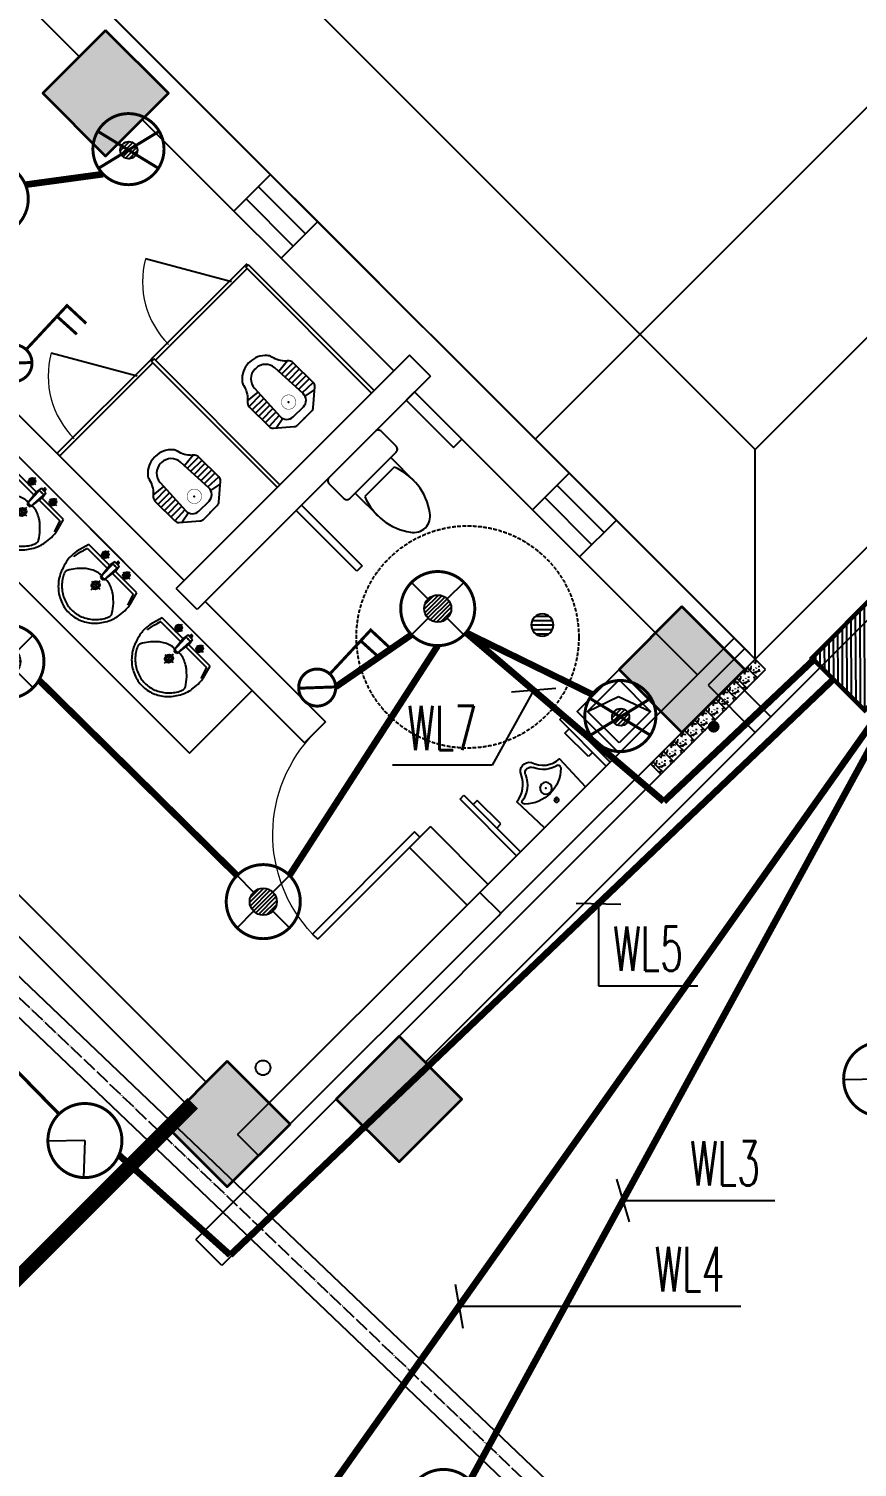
# Model space of a CAD drawing. Extents: x 815029915 to 815825525, y 579155098 to 579748855.
# Drawn here: x 815359026 to 815364617, y 579578027 to 579587735 of the extents above; entities that cross this region are included whole.
import ezdxf

# ---------------------------------------------------------------- set-up
doc = ezdxf.new("R2010")
doc.units = 0
doc.header["$LTSCALE"] = 100
doc.header["$MEASUREMENT"] = 0
doc.linetypes.add('DASH', pattern=[0.35, 0.25, -0.1])
doc.linetypes.add('DOTE', pattern=[2.42, 2, -0.2, 0.02, -0.2])
for name, color, linetype in [('AXIS', 3, 'Continuous'), ('COLUMN', 9, 'Continuous'), ('DIM_LEAD', 3, 'Continuous'), ('E-CAPL-1', 7, 'Continuous'), ('E-TEXT-PLAN', 7, 'Continuous'), ('E-TEXT-PLAN-DER', 7, 'Continuous'), ('GROUND', 2, 'Continuous'), ('LATRINE', 6, 'Continuous'), ('LVTRY', 6, 'Continuous'), ('STAIR', 2, 'Continuous'), ('WALL', 9, 'Continuous'), ('WINDOW', 4, 'Continuous'), ('电-强电平面-标注', 3, 'Continuous'), ('电-强电平面-线缆', 3, 'Continuous'), ('电-桥架', 4, 'Continuous'), ('电动挡烟垂壁', 4, 'Continuous'), ('看线', 151, 'Continuous'), ('设备-动力', 3, 'Continuous'), ('设备-照明', 3, 'Continuous')]:
    doc.layers.add(name, color=color, linetype=linetype)
doc.layers.add('柱填充', color=9, linetype='Continuous', lineweight=18)
doc.layers.add('砼柱', color=2, linetype='Continuous', lineweight=35)
doc.styles.add('_TCH_DIM_T3', font='SIMPLEX', dxfattribs={"width": 0.705882, "bigfont": 'GBCBIG'})
doc.styles.add('ELEC-DIM', font='simplex.shx', dxfattribs={"width": 0.6, "bigfont": 'HZTXT.shx'})
doc.styles.add('IDQSTYLE', font='txt.shx', dxfattribs={"width": 0.7, "bigfont": 'hztxt.shx'})
doc.dimstyles.new('_TCH_ARCH-100', dxfattribs={"dimscale": 100, "dimtxt": 2.975, "dimasz": 1, "dimexe": 2.5, "dimexo": 3, "dimgap": 1, "dimtad": 1, "dimdec": 0, "dimzin": 0, "dimdsep": 46, "dimtxsty": '_TCH_DIM_T3', "dimblk": 'ARCHTICK', "dimcen": 0.09, "dimclrt": 7, "dimazin": 2, "dimtfac": 1, "dimtdec": 0, "dimtix": 1, "dimtmove": 2, "dimatfit": 3, "dimfxl": 0, "dimtolj": 1, "dimtzin": 0, "dimarcsym": 0})

# ---------------------------------------------------------------- blocks, each defined once
blk = doc.blocks.new('HC000088')
at = {"color": 0}
for q in [(-1.718, -1.817), (1.718, -1.817)]:
    blk.add_line((0, 0), q, dxfattribs=at)
at = {"color": 0, "linetype": 'Continuous', "const_width": 0.2}
blk.add_lwpolyline([(2.5, 0, 0.198912), (1.768, 1.768, 0.198912), (0, 2.5, 0.198912), (-1.768, 1.768, 0.198912), (-2.5, 0, 0.198912), (-1.768, -1.768, 0.198912), (0, -2.5, 0.198912), (1.768, -1.768, 0.198912)], format="xyb", close=True, dxfattribs=at)
at = {"layer": 'E-TEXT-PLAN-DER', "color": 0, "style": 'IDQSTYLE', "width": 0.7}
blk.add_attdef('PSFHATT', (4.5, -2.5), '', height=2.5, dxfattribs=at)
blk = doc.blocks.new('*X25')
at = {"color": 0, "linetype": 'Continuous'}
for p, q in [((232.266, 320.088), (237.176, 324.999)), ((232.266, 320.512), (236.752, 324.999)), ((232.266, 320.937), (236.328, 324.999)), ((232.266, 321.361), (235.904, 324.999)), ((232.266, 321.785), (235.479, 324.999)), ((232.266, 322.21), (235.055, 324.999)), ((232.266, 322.634), (234.631, 324.999)), ((232.266, 323.058), (234.207, 324.999)), ((232.266, 323.482), (233.782, 324.999)), ((232.266, 323.907), (233.358, 324.999)), ((232.266, 324.331), (232.934, 324.999)), ((232.266, 324.755), (232.51, 324.999)), ((232.601, 319.999), (237.601, 324.999)), ((233.025, 319.999), (238.025, 324.999)), ((233.449, 319.999), (238.449, 324.999)), ((233.873, 319.999), (238.873, 324.999)), ((234.298, 319.999), (239.298, 324.999)), ((234.722, 319.999), (239.722, 324.999)), ((235.146, 319.999), (240.146, 324.999)), ((235.571, 319.999), (240.571, 324.999)), ((235.995, 319.999), (240.995, 324.999)), ((236.419, 319.999), (241.419, 324.999)), ((236.843, 319.999), (241.843, 324.999)), ((237.268, 319.999), (242.266, 324.997)), ((237.692, 319.999), (242.266, 324.573)), ((238.116, 319.999), (242.266, 324.149)), ((238.54, 319.999), (242.266, 323.724)), ((238.965, 319.999), (242.266, 323.3)), ((239.389, 319.999), (242.266, 322.876)), ((239.813, 319.999), (242.266, 322.451)), ((240.237, 319.999), (242.266, 322.027)), ((240.662, 319.999), (242.266, 321.603)), ((241.086, 319.999), (242.266, 321.179)), ((241.51, 319.999), (242.266, 320.754)), ((241.934, 319.999), (242.266, 320.33))]:
    blk.add_line(p, q, dxfattribs=at)
blk = doc.blocks.new('HC000429')
at = {"color": 0, "linetype": 'Continuous', "const_width": 0.3}
blk.add_lwpolyline([(5, 2.5), (-5, 2.5), (-5, -2.5), (5, -2.5)], close=True, dxfattribs=at)
at = {"color": 0, "linetype": 'Continuous'}
blk.add_blockref('*X25', (-237.266, -322.499), dxfattribs=at)
at = {"color": 0, "style": 'IDQSTYLE', "width": 0.7}
blk.add_attdef('PSFHATT', (7, -2.5), '', height=2.5, dxfattribs=at)
blk = doc.blocks.new('*X32')
at = {"color": 0, "linetype": 'Continuous'}
for p, q in [((279.942, 223.091), (280.898, 224.047)), ((279.985, 222.851), (281.137, 224.003)), ((279.987, 223.418), (280.57, 224.002)), ((280.074, 222.657), (281.331, 223.914)), ((280.197, 222.498), (281.491, 223.791)), ((280.352, 222.369), (281.619, 223.637)), ((280.54, 222.274), (281.714, 223.449)), ((280.77, 222.222), (281.767, 223.218)), ((281.076, 222.245), (281.744, 222.913))]:
    blk.add_line(p, q, dxfattribs=at)
blk = doc.blocks.new('HC000061')
at = {"color": 0, "linetype": 'Continuous'}
for p, q in [((-0.656, 0.638), (-1.771, 1.764)), ((1.768, 1.768), (0.647, 0.647)), ((-0.655, -0.638), (-1.771, -1.764)), ((0.647, -0.647), (1.768, -1.768))]:
    blk.add_line(p, q, dxfattribs=at)
at = {"color": 0, "linetype": 'Continuous', "const_width": 0.2}
blk.add_lwpolyline([(1.768, -1.768, 0.198912), (2.5, 0, 0.198912), (1.768, 1.768, 0.198912), (0, 2.5, 0.198912), (-1.768, 1.768, 0.198912), (-2.5, 0, 0.198912), (-1.768, -1.768, 0.198912), (0, -2.5, 0.198912)], format="xyb", close=True, dxfattribs=at)
at = {"color": 0, "linetype": 'Continuous'}
blk.add_circle((0, 0), 0.915, dxfattribs=at)
blk.add_blockref('*X32', (-280.856, -223.133), dxfattribs=at)
at = {"layer": 'E-TEXT-PLAN-DER', "color": 0, "style": 'IDQSTYLE', "width": 0.7}
blk.add_attdef('PSFHATT', (4.5, -2.5), '', height=2.5, dxfattribs=at)
blk = doc.blocks.new('*X34')
at = {"color": 0, "linetype": 'Continuous'}
for p, q in [((292.888, 135.627), (293.516, 136.256)), ((292.952, 135.409), (293.735, 136.192)), ((292.996, 136.018), (293.126, 136.148)), ((293.076, 135.249), (293.894, 136.068)), ((293.249, 135.14), (294.003, 135.894)), ((293.491, 135.099), (294.044, 135.653))]:
    blk.add_line(p, q, dxfattribs=at)
blk = doc.blocks.new('HC000703')
at = {"color": 0, "linetype": 'Continuous', "const_width": 0.2}
blk.add_lwpolyline([(-2.4, 0.059, 1), (2.4, 0.059, 1)], format="xyb", close=True, dxfattribs=at)
for points in [[(-2.074, 1.266), (2.022, -1.234)], [(2.074, 1.266), (-2.022, -1.234)]]:
    blk.add_lwpolyline(points, dxfattribs=at)
at = {"color": 0, "linetype": 'Continuous'}
blk.add_circle((0.021, -0.013), 0.58, dxfattribs=at)
blk.add_arc((0, 0.059), 2.4, 224.61863, 315.13517, dxfattribs=at)
blk.add_blockref('*X34', (-293.444, -135.691), dxfattribs=at)
at = {"layer": 'E-TEXT-PLAN-DER', "color": 0, "style": 'IDQSTYLE', "width": 0.7}
blk.add_attdef('PSFHATT', (4.4, -2.341), '', height=2.5, dxfattribs=at)
blk = doc.blocks.new('HC000108')
at = {"color": 0, "linetype": 'Continuous', "const_width": 0.2}
for points in [[(0.884, 2.134), (3.75, 5), (5, 3.75)], [(3.053, 4.294), (4.345, 3.038)], [(-1.25, 1.25), (1.151, 1.25)]]:
    blk.add_lwpolyline(points, dxfattribs=at)
blk.add_lwpolyline([(0.884, 0.366, 0.198912), (1.25, 1.25, 0.198912), (0.884, 2.134, 0.198912), (0, 2.5, 0.198912), (-0.884, 2.134, 0.198912), (-1.25, 1.25, 0.198912), (-0.884, 0.366, 0.198912), (0, 0, 0.198912)], format="xyb", close=True, dxfattribs=at)
at = {"layer": 'E-TEXT-PLAN-DER', "color": 0, "style": 'IDQSTYLE', "width": 0.7}
blk.add_attdef('PSFHATT', (7, 0), '', height=2.5, dxfattribs=at)
blk = doc.blocks.new('$DorLib2D$00000001')
for p, q in [((0.45, 0.975), (0.5, 0.975)), ((0.45, 0), (0.45, 0.975)), ((0.5, 0), (0.5, 0.975)), ((0.5, 0), (0.45, 0))]:
    blk.add_line(p, q)
at = {"lineweight": 13}
blk.add_arc((0.475, 0), 0.975, 91.46928, 180, dxfattribs=at)
blk = doc.blocks.new('$TCHSYS$WIN2D')
for p, q in [((-0.5, 0.5), (0.5, 0.5)), ((-0.5, 0.5), (-0.5, -0.5)), ((0.5, 0.5), (0.5, -0.5)), ((0.5, 0.167), (-0.5, 0.167)), ((0.5, -0.167), (-0.5, -0.167)), ((-0.5, -0.5), (0.5, -0.5))]:
    blk.add_line(p, q)
blk = doc.blocks.new('$lvtry$00000227')
at = {"color": 0}
blk.add_line((-180.9, -233.6), (-180.9, -233.6), dxfattribs=at)
blk.add_lwpolyline([(52.9, -374.4, -0.307493), (204.8, -256.5), (195.1, 0), (-195.1, 0), (-205.1, -255.8, -0.265776), (-54.3, -365.7, 0.591279)], format="xyb", close=True, dxfattribs=at)
for centre, radius in [((-5.6, -75), 15.8), ((-0.7, -182), 40.3)]:
    blk.add_circle(centre, radius, dxfattribs=at)
for centre, radius, start, end in [((-4.8, -381.5), 244.6, 45.41426, 134.58574), ((-160.6, -223.5), 22.7, 134.58574, 206.45735), ((-200.2, -411.9), 179.3, 22.29844, 83.80425), ((198.8, -407.2), 174, 100.56764, 157.70342), ((152.7, -221.8), 20.3, 314.58574, 45.41426), ((1.2, -326.2), 39.6, 206.43535, 337.70342)]:
    blk.add_arc(centre, radius, start, end, dxfattribs=at)
for p in [(-5.6, -75), (-0.7, -182)]:
    blk.add_point(p, dxfattribs=at)
blk = doc.blocks.new('$plan$00001613')
at = {"color": 7}
blk.add_line((-260.4, -139.7), (-260.4, 139.7), dxfattribs=at)
blk.add_line((-200, 169.7), (-200, -169.7))
blk.add_lwpolyline([(-430.4, -169.7), (-200, -169.7), (-200, -220, 0.414214), (-170, -250), (-30, -250, 0.414214), (0, -220), (0, 220, 0.414214), (-30, 250), (-170, 250, 0.414214), (-200, 220), (-200, 169.7), (-430.4, 169.7)], format="xyb")
for centre, radius, start, end in [((-412.8, -227.4), 397.5, 67.45048, 126.63814), ((-589.6, 0), 109.8, 123.45086, 236.54914), ((-412.8, 227.4), 397.5, 233.36186, 292.54952)]:
    blk.add_arc(centre, radius, start, end, dxfattribs=at)
blk = doc.blocks.new('$lvtry$00000171')
for p, q in [((-74.2, 10.6), (-10.6, 74.2)), ((-69.8, -27.4), (27.4, 69.8)), ((-53, -53), (53, 53)), ((-27.4, -69.8), (69.8, 27.4)), ((10.6, -74.2), (74.2, -10.6))]:
    blk.add_line(p, q)
blk.add_circle((0, 0), 75)
blk.add_point((0, 0))
blk = doc.blocks.new('$lvtry$00000192')
for p, q in [((-108.1, -66.5, 0), (-108.9, 2.9, 0)), ((110.7, -65.7, 0), (109.9, 3.7, 0)), ((-236, -86.3, 0), (-246.3, -114.4, 0)), ((-233.9, -86.3, 0), (-25.8, -86.3, 0)), ((-143.2, -32.2, 0), (-73.8, -31.4, 0)), ((-28.8, -62.5, 0), (-28.1, -68.3, 0)), ((-28.1, -68.3, 0), (-16.6, -160.3, 0)), ((-22.8, -20.9, 0), (-16.6, -160.3, 0)), ((-22, -39.7, 0), (0.7, -39.9, 0)), ((23.4, -40.2, 0), (0.7, -39.9, 0)), ((24.7, -21.5, 0), (15.1, -160.6, 0)), ((29.8, -62.5, 0), (15.1, -160.6, 0)), ((26.2, -86.3, 0), (243.8, -86.3, 0)), ((75.6, -31.5, 0), (145, -30.6, 0)), ((243.8, -86.3, 0), (272.5, -164.2, 0)), ((243.8, -86.3, 0), (263.6, -140.1, 0)), ((-255.8, -140.1, 0), (-263.7, -185.4, 0)), ((-263.7, -185.4, 0), (-263.6, -189.8, 0)), ((-255.8, -140.1, 0), (-246.3, -114.4, 0)), ((-16.9, -150.7, 0), (-0.6, -150.9, 0)), ((-16.6, -160.3, 0), (-0.7, -160.4, 0)), ((15.1, -160.6, 0), (-0.7, -160.4, 0)), ((15.7, -151.1, 0), (-0.6, -150.9, 0)), ((1.4, -262.7, 0), (0.4, -177.1, 0)), ((-41.9, -220.4, 0), (43.7, -219.4, 0))]:
    blk.add_line(p, q)
at = {"elevation": 0}
blk.add_lwpolyline([(-28.8, -62.5), (-248.5, -62.5), (-275.8, -148.5, 0.044851), (-281.1, -205.8, 0.06689), (-276.1, -244.1, 0.023023), (-256.7, -304.6, 0.044853), (-242.6, -334.1, 0.043799), (-214.1, -373.7, 0.044001), (-179.4, -407.6, 0.042834), (-138.7, -435.3, 0.043018), (-94, -455.6, 0.042273), (-46.1, -468.2, 0.042347), (3.1, -472.5, 0.04234), (52.4, -468.4, 0.042268), (100.4, -456.1, 0.043003), (145.1, -436.1, 0.042821), (186, -408.5, 0.043985), (220.9, -374.9, 0.043782), (249.6, -335.4, 0.044843), (273.6, -286, 0.059205), (283.6, -245.6, 0.030672), (287.2, -189.4, 0.04375), (283.9, -150), (283.8, -149.6), (283.6, -148.5), (256.3, -62.5), (29.8, -62.5), (30.4, -58.5), (24.7, -21.5), (0.9, -21.2), (-22.8, -20.9), (-29.4, -57.8)], format="xyb", close=True, dxfattribs=at)
for centre, radius in [((-108.5, -31.8, 0), 23.8), ((-108.5, -31.8, 0), 14.2), ((110.3, -31, 0), 23.8), ((110.3, -31, 0), 14.2), ((0.9, -219.9, 0), 28.5), ((0.9, -219.9, 0), 19)]:
    blk.add_circle(centre, radius)
for centre, radius, start, end in [((-0.5, -9.7, 0), 6.83, 79.83281, 278.78235), ((1.8, -9.8, 0), 6.83, 259.83281, 98.78235), ((-23.1, -349.9, 0), 198.8, 122.02849, 131.49065), ((-5.2, -378.4, 0), 232.4, 111.75704, 122.02849), ((8.4, -412.5, 0), 269.2, 102.18672, 111.75704), ((-37.7, -199.3, 0), 51, 92.30662, 102.18672), ((-30.5, -376.8, 0), 228.7, 87.31512, 92.30662), ((42, -361.9, 0), 216.3, 92.30662, 95.91766), ((34.8, -183.2, 0), 37.4, 84.41147, 92.30662), ((19.4, -340.6, 0), 195.5, 72.88907, 84.41147), ((-5.1, -420.2, 0), 278.8, 63.17409, 72.88907), ((41.6, -327.8, 0), 175.3, 53.24077, 63.17409), ((-199.1, -650, 0), 577.4, 47.66699, 53.24077), ((-207.9, -295.5, 0), 22, 149.54655, 185.88834), ((6.7, -421.7, 0), 271, 137.46076, 149.54655), ((185.6, -585.8, 0), 513.7, 131.49065, 137.46076), ((5.8, -425.1, 0), 273.2, 33.19376, 47.66699), ((211.1, -290.8, 0), 27.9, 352.91027, 33.19376), ((-196.6, -294.3, 0), 33.4, 185.88834, 200.4186), ((-120.7, -266.1, 0), 114.4, 200.4186, 208.98613), ((-47.7, -225.6, 0), 197.8, 208.98613, 220.72281), ((8.6, -177.2, 0), 272.1, 220.72281, 230.79199), ((6.5, -186.1, 0), 260.6, 308.89161, 318.95718), ((31.1, -207.5, 0), 228, 318.95718, 329.69276), ((131.4, -266.1, 0), 111.8, 329.69276, 339.25533), ((189.3, -288.1, 0), 49.9, 339.25533, 352.91027), ((2.4, -184.8, 0), 262.2, 230.79199, 240.61156), ((1.6, -186.2, 0), 260.7, 240.61156, 250.45902), ((4, -179.4, 0), 267.8, 250.45902, 260.14676), ((3.9, -180.1, 0), 267.2, 260.14676, 269.84607), ((3.9, -180, 0), 267.3, 269.84607, 279.54402), ((3.8, -179.4, 0), 267.9, 279.54402, 289.23076), ((6.1, -186.1, 0), 260.8, 289.23076, 299.07505), ((5.4, -184.7, 0), 262.4, 299.07505, 308.89161)]:
    blk.add_arc(centre, radius, start, end)
for p in [(0.7, -39.9, 0), (0.9, -219.9, 0)]:
    blk.add_point(p)
blk = doc.blocks.new('$TCHSYS$APDOOR2D')
blk.add_line((0.5, 0), (0, 0.866))
at = {"lineweight": 13}
blk.add_arc((0.5, 0), 1, 120, 180, dxfattribs=at)
blk = doc.blocks.new('$lvtry$00000205')
at = {"color": 0}
for p, q in [((-106.4, -102.8, 0), (-181.9, -87.7, 0)), ((48.2, -60, 0), (-48.2, -60, 0)), ((106.4, -102.8, 0), (181.9, -87.7, 0)), ((-108.6, -133.5, 0), (-210, -128, 0)), ((-107.1, -165.6, 0), (-210, -165.6, 0)), ((-109.1, -123.9, 0), (-97, -381.5, 0)), ((97, -381.5, 0), (109.1, -123.9, 0)), ((107.1, -165.6, 0), (210, -165.6, 0)), ((108.6, -133.5, 0), (210, -128, 0)), ((-105.7, -196.5, 0), (-210, -196.5, 0)), ((-104.2, -227.4, 0), (-210, -227.4, 0)), ((-102.8, -258.3, 0), (-210, -258.3, 0)), ((-101.3, -289.2, 0), (-210, -289.2, 0)), ((101.3, -289.2, 0), (210, -289.2, 0)), ((102.8, -258.3, 0), (210, -258.3, 0)), ((104.2, -227.4, 0), (210, -227.4, 0)), ((105.7, -196.5, 0), (210, -196.5, 0)), ((-99.9, -320.1, 0), (-210, -320.1, 0)), ((-190.7, -354.4, 0), (-98.7, -345.4, 0)), ((190.7, -354.4, 0), (98.7, -345.4, 0)), ((99.9, -320.1, 0), (210, -320.1, 0)), ((-4.3, -470, 0), (4.3, -470, 0))]:
    blk.add_line(p, q, dxfattribs=at)
at = {"color": 0, "elevation": 0}
blk.add_lwpolyline([(184.4, -359.6, -0.046574), (190.7, -354.4, 0.248797), (210, -318.1), (210, -128.3, 0.218491), (197.5, -101.1), (90.1, -8.7, 0.179479), (66.7, 0), (-66.7, 0, 0.179479), (-90.1, -8.7), (-197.5, -101.1, 0.218491), (-210, -128.3), (-210, -318.1, 0.248797), (-190.7, -354.4, -0.046574), (-184.4, -359.6, -0.139709), (-134.8, -448, 0.12003), (-120, -477, 0.218108), (-4.3, -530), (4.3, -530, 0.218108), (120, -477, 0.12003), (134.8, -448, -0.139709)], format="xyb", close=True, dxfattribs=at)
at = {"color": 0, "const_width": 3, "elevation": 0}
blk.add_lwpolyline([(48.6, -152.7, 1), (-48.6, -152.7, 1)], format="xyb", close=True, dxfattribs=at)
at = {"color": 0}
for centre, radius, start, end in [((-48.2, -121, 0), 61, 90, 182.693), ((48.2, -121, 0), 61, 357.307, 90), ((-4.3, -377.2, 0), 92.8, 182.693, 270), ((4.3, -377.2, 0), 92.8, 270, 357.307)]:
    blk.add_arc(centre, radius, start, end, dxfattribs=at)
for p in [(0, 0), (0, -152.7, 0)]:
    blk.add_point(p, dxfattribs=at)
blk = doc.blocks.new('_ArchTick')
at = {"color": 0, "linetype": 'ByBlock', "const_width": 0.4}
blk.add_lwpolyline([(-0.5, -0.5), (0.5, 0.5)], dxfattribs=at)
blk = doc.blocks.new('*D291')
at = {"layer": 'AXIS', "color": 0, "lineweight": -2, "transparency": 16777216}
for p, q in [((815361240.8, 579597481.9), (815363538.9, 579599780)), ((815363362.2, 579599603.3), (815400838.8, 579562126.6)), ((815398717.5, 579560005.3), (815401015.6, 579562303.4))]:
    blk.add_line(p, q, dxfattribs=at)
at = {"layer": 'Defpoints', "color": 0, "transparency": 16777216}
for p in [(815361028.7, 579597269.8), (815400838.8, 579562126.6), (815398505.4, 579559793.2)]:
    blk.add_point(p, dxfattribs=at)
at = {"layer": 'AXIS', "color": 0, "lineweight": -2, "transparency": 16777216, "xscale": 100, "yscale": 100, "zscale": 100}
for p, rotation in [((815363362.2, 579599603.3), 135.0000000001822), ((815400838.8, 579562126.6), 315.0000000001822)]:
    blk.add_blockref('_ArchTick', p, dxfattribs=dict(at, rotation=rotation))
at = {"layer": 'AXIS', "color": 7, "transparency": 16777216, "insert": (815382276.4, 579581040.8), "char_height": 297.5, "attachment_point": 5, "rotation": 315, "style": '_TCH_DIM_T3'}
blk.add_mtext('\\A1;53000', dxfattribs=at)

msp = doc.modelspace()

# ---------------------------------------------------------------- hatches: boundary and pattern name
at = {"layer": 'DIM_LEAD'}
msp.add_hatch(color=256, dxfattribs=at).paths.add_polyline_path([(815363688, 579583024.6, 1), (815363608, 579583024.6, 1)], flags=17)
at = {"layer": '柱填充', "lineweight": 18}
for points in [[(815359544.7, 579587723.9), (815359120.4, 579587299.6), (815359544.7, 579586875.3), (815359969, 579587299.6)], [(815363433.8, 579583834.8), (815363009.5, 579583410.5), (815363433.8, 579582986.3), (815363858.1, 579583410.5)], [(815361524.6, 579580935.6), (815361100.3, 579580511.4), (815361524.6, 579580087.1), (815361948.9, 579580511.4)], [(815360365.6, 579580766.6), (815359941.4, 579580342.4), (815360365.6, 579579918.1), (815360789.9, 579580342.4)]]:
    msp.add_hatch(color=250, dxfattribs=at).paths.add_polyline_path(points)

# ---------------------------------------------------------------- linework, layer by layer
for p, q in [((815363927.9, 579583481.2), (815355525.4, 579591883.7)), ((815367534.1, 579587087.5), (815363927.9, 579583481.2)), ((815361629.8, 579585284.4), (815361573.2, 579585227.8)), ((815361573.2, 579585227.8), (815361891.4, 579584909.6)), ((815361891.4, 579584909.6), (815361948, 579584966.2)), ((815360830.1, 579584484.7), (815360865.3, 579584519.9)), ((815361239.7, 579584075.2), (815360830.1, 579584484.7)), ((815360865.3, 579584519.9), (815361274.9, 579584110.4)), ((815361274.9, 579584110.4), (815361239.7, 579584075.2)), ((815363927.9, 579583481.2), (815363220.7, 579582774.1)), ((815363291.5, 579582703.4), (815363998.6, 579583410.5)), ((815363998.6, 579583410.5), (815363927.9, 579583481.2)), ((815362643.6, 579582981.5), (815362671.9, 579583009.8)), ((815362802.7, 579582822.4), (815362643.6, 579582981.5)), ((815362831, 579582850.7), (815362802.7, 579582822.4)), ((815363220.7, 579582774.1), (815363291.5, 579582703.4)), ((815362052.7, 579582527.4), (815362024.4, 579582499.1)), ((815362211.8, 579582368.3), (815362052.7, 579582527.4)), ((815362183.5, 579582340), (815362211.8, 579582368.3))]:
    msp.add_line(p, q)
at = {"linetype": 'Continuous'}
for p, q in [((815363850.9, 579583392.2), (815363845.5, 579583390.4)), ((815363850.9, 579583392.2), (815363845.5, 579583390.4)), ((815363868.5, 579583421.8), (815363853.8, 579583377.8)), ((815363868.5, 579583421.8), (815363853.8, 579583377.8)), ((815363875.4, 579583399), (815363868.3, 579583391.9)), ((815363871.9, 579583425.2), (815363901.6, 579583395.5)), ((815363884.9, 579583426.3), (815363876.4, 579583426.3)), ((815363885.2, 579583396.3), (815363879.8, 579583394.5)), ((815363885.2, 579583396.3), (815363879.8, 579583394.5)), ((815363902.3, 579583411), (815363891.6, 579583414.6)), ((815363903.5, 579583416.9), (815363892.9, 579583420.4)), ((815363905.4, 579583428.6), (815363896.8, 579583428.6)), ((815363901.6, 579583395.5), (815363901.7, 579583395.4)), ((815363901.7, 579583395.4), (815363942.6, 579583354.5)), ((815363960.7, 579583402.5), (815363910, 579583385.6)), ((815363960.7, 579583402.5), (815363910, 579583385.6)), ((815363915, 579583404.8), (815363922.1, 579583411.9)), ((815363921.6, 579583462.9), (815363916.3, 579583461.1)), ((815363921.6, 579583462.9), (815363916.3, 579583461.1)), ((815363933.5, 579583475.6), (815363924.5, 579583448.5)), ((815363933.5, 579583475.6), (815363924.5, 579583448.5)), ((815363931.1, 579583389.4), (815363929.3, 579583384.1)), ((815363931.1, 579583389.4), (815363929.3, 579583384.1)), ((815363932.8, 579583387.1), (815363939.9, 579583394.2)), ((815363935.1, 579583423.7), (815363933.4, 579583418.4)), ((815363935.1, 579583423.7), (815363933.4, 579583418.4)), ((815363942.8, 579583466.3), (815363939, 579583462.6)), ((815363951.5, 579583413.9), (815363951.5, 579583405.4)), ((815363953.7, 579583434.4), (815363953.7, 579583425.8)), ((815363994.3, 579583414.8), (815363990.5, 579583411)), ((815363780.2, 579583321.5), (815363774.8, 579583319.7)), ((815363780.2, 579583321.5), (815363774.8, 579583319.7)), ((815363797.7, 579583351.1), (815363783.1, 579583307.1)), ((815363797.7, 579583351.1), (815363783.1, 579583307.1)), ((815363804.7, 579583328.2), (815363797.6, 579583321.2)), ((815363801.1, 579583354.5), (815363830.9, 579583324.7)), ((815363814.2, 579583355.6), (815363805.7, 579583355.6)), ((815363814.5, 579583325.6), (815363809.1, 579583323.8)), ((815363814.5, 579583325.6), (815363809.1, 579583323.8)), ((815363812.3, 579583293), (815363812.3, 579583284.4)), ((815363831.6, 579583340.3), (815363820.9, 579583343.9)), ((815363832.8, 579583346.2), (815363822.2, 579583349.7)), ((815363834.7, 579583357.9), (815363826.1, 579583357.9)), ((815363830.9, 579583324.7), (815363831, 579583324.7)), ((815363831, 579583324.7), (815363871.9, 579583283.8)), ((815363890, 579583331.8), (815363839.3, 579583314.9)), ((815363890, 579583331.8), (815363839.3, 579583314.9)), ((815363844.3, 579583334.1), (815363851.4, 579583341.2)), ((815363847.4, 579583292.7), (815363850.9, 579583282.1)), ((815363853.2, 579583294), (815363856.8, 579583283.3)), ((815363860.4, 579583318.7), (815363858.6, 579583313.4)), ((815363860.4, 579583318.7), (815363858.6, 579583313.4)), ((815363862.1, 579583316.3), (815363869.2, 579583323.4)), ((815363864.4, 579583353), (815363862.6, 579583347.7)), ((815363864.4, 579583353), (815363862.6, 579583347.7)), ((815363880.7, 579583343.2), (815363880.7, 579583334.7)), ((815363883, 579583363.7), (815363883, 579583355.1)), ((815363918.1, 579583363.4), (815363921.6, 579583352.8)), ((815363926.9, 579583347.4), (815363919.8, 579583340.3)), ((815363923.9, 579583364.7), (815363927.5, 579583354)), ((815363941.4, 579583357.8), (815363939.2, 579583351.1)), ((815363941.4, 579583357.8), (815363939.2, 579583351.1)), ((815363656.3, 579583209.7), (815363641.6, 579583165.7)), ((815363656.3, 579583209.7), (815363641.6, 579583165.7)), ((815363659.7, 579583213.1), (815363689.5, 579583183.3)), ((815363672.8, 579583214.2), (815363664.3, 579583214.2)), ((815363690.1, 579583198.9), (815363679.5, 579583202.4)), ((815363691.4, 579583204.7), (815363680.8, 579583208.3)), ((815363693.2, 579583216.5), (815363684.7, 579583216.5)), ((815363702.9, 579583192.7), (815363710, 579583199.8)), ((815363709.4, 579583250.8), (815363704.1, 579583249)), ((815363709.4, 579583250.8), (815363704.1, 579583249)), ((815363727, 579583280.4), (815363712.4, 579583236.4)), ((815363727, 579583280.4), (815363712.4, 579583236.4)), ((815363723, 579583211.6), (815363721.2, 579583206.2)), ((815363723, 579583211.6), (815363721.2, 579583206.2)), ((815363734, 579583257.5), (815363726.9, 579583250.4)), ((815363730.4, 579583283.8), (815363760.2, 579583254)), ((815363743.5, 579583284.9), (815363735, 579583284.9)), ((815363743.7, 579583254.8), (815363738.4, 579583253.1)), ((815363743.7, 579583254.8), (815363738.4, 579583253.1)), ((815363739.3, 579583201.8), (815363739.3, 579583193.3)), ((815363741.6, 579583222.3), (815363741.6, 579583213.7)), ((815363760.9, 579583269.6), (815363750.2, 579583273.2)), ((815363762.1, 579583275.4), (815363751.5, 579583279)), ((815363764, 579583287.2), (815363755.4, 579583287.2)), ((815363760.2, 579583254), (815363760.2, 579583254)), ((815363760.2, 579583254), (815363801.1, 579583213.1)), ((815363819.3, 579583261.1), (815363768.6, 579583244.2)), ((815363819.3, 579583261.1), (815363768.6, 579583244.2)), ((815363773.6, 579583263.4), (815363780.7, 579583270.5)), ((815363776.7, 579583222), (815363780.2, 579583211.3)), ((815363785.5, 579583206), (815363778.4, 579583198.9)), ((815363782.5, 579583223.3), (815363786, 579583212.6)), ((815363789.7, 579583248), (815363787.9, 579583242.6)), ((815363789.7, 579583248), (815363787.9, 579583242.6)), ((815363791.3, 579583245.6), (815363798.4, 579583252.7)), ((815363793.7, 579583282.3), (815363791.9, 579583276.9)), ((815363793.7, 579583282.3), (815363791.9, 579583276.9)), ((815363800, 579583216.4), (815363797.7, 579583209.7)), ((815363800, 579583216.4), (815363797.7, 579583209.7)), ((815363810, 579583272.5), (815363810, 579583264)), ((815363856.2, 579583276.7), (815363849.1, 579583269.6)), ((815363870.7, 579583287.1), (815363868.5, 579583280.4)), ((815363870.7, 579583287.1), (815363868.5, 579583280.4)), ((815363568, 579583109.4), (815363562.7, 579583107.6)), ((815363568, 579583109.4), (815363562.7, 579583107.6)), ((815363585.6, 579583139), (815363570.9, 579583095)), ((815363585.6, 579583139), (815363570.9, 579583095)), ((815363592.6, 579583116.1), (815363585.5, 579583109)), ((815363589, 579583142.4), (815363618.8, 579583112.6)), ((815363602.1, 579583143.5), (815363593.6, 579583143.5)), ((815363602.3, 579583113.4), (815363597, 579583111.6)), ((815363602.3, 579583113.4), (815363597, 579583111.6)), ((815363619.4, 579583128.2), (815363608.8, 579583131.7)), ((815363620.7, 579583134), (815363610.1, 579583137.6)), ((815363622.5, 579583145.8), (815363614, 579583145.8)), ((815363618.8, 579583112.6), (815363618.8, 579583112.6)), ((815363618.8, 579583112.6), (815363659.7, 579583071.7)), ((815363677.8, 579583119.7), (815363627.2, 579583102.8)), ((815363677.8, 579583119.7), (815363627.2, 579583102.8)), ((815363632.2, 579583121.9), (815363639.3, 579583129)), ((815363638.7, 579583180.1), (815363633.4, 579583178.3)), ((815363638.7, 579583180.1), (815363633.4, 579583178.3)), ((815363648.2, 579583106.5), (815363646.5, 579583101.2)), ((815363648.2, 579583106.5), (815363646.5, 579583101.2)), ((815363649.9, 579583104.2), (815363657, 579583111.3)), ((815363652.3, 579583140.8), (815363650.5, 579583135.5)), ((815363652.3, 579583140.8), (815363650.5, 579583135.5)), ((815363663.3, 579583186.8), (815363656.2, 579583179.7)), ((815363673, 579583184.1), (815363667.7, 579583182.4)), ((815363673, 579583184.1), (815363667.7, 579583182.4)), ((815363668.6, 579583131.1), (815363668.6, 579583122.6)), ((815363670.9, 579583151.5), (815363670.9, 579583143)), ((815363689.5, 579583183.3), (815363689.5, 579583183.3)), ((815363689.5, 579583183.3), (815363730.4, 579583142.4)), ((815363748.6, 579583190.4), (815363697.9, 579583173.5)), ((815363748.6, 579583190.4), (815363697.9, 579583173.5)), ((815363706, 579583151.3), (815363709.5, 579583140.6)), ((815363714.8, 579583135.3), (815363707.7, 579583128.2)), ((815363711.8, 579583152.5), (815363715.3, 579583141.9)), ((815363718.9, 579583177.3), (815363717.2, 579583171.9)), ((815363718.9, 579583177.3), (815363717.2, 579583171.9)), ((815363720.6, 579583174.9), (815363727.7, 579583182)), ((815363729.3, 579583145.7), (815363727, 579583139)), ((815363729.3, 579583145.7), (815363727, 579583139)), ((815363447.6, 579583001), (815363477.4, 579582971.2)), ((815363460.7, 579583002), (815363452.1, 579583002)), ((815363481.1, 579583004.3), (815363472.6, 579583004.3)), ((815363497.3, 579583038.7), (815363492, 579583036.9)), ((815363497.3, 579583038.7), (815363492, 579583036.9)), ((815363514.9, 579583068.3), (815363500.2, 579583024.3)), ((815363514.9, 579583068.3), (815363500.2, 579583024.3)), ((815363510.9, 579582999.4), (815363509.1, 579582994.1)), ((815363510.9, 579582999.4), (815363509.1, 579582994.1)), ((815363521.9, 579583045.4), (815363514.8, 579583038.3)), ((815363518.3, 579583071.7), (815363548.1, 579583041.9)), ((815363531.4, 579583072.8), (815363522.8, 579583072.8)), ((815363531.6, 579583042.7), (815363526.3, 579583040.9)), ((815363531.6, 579583042.7), (815363526.3, 579583040.9)), ((815363529.5, 579583010.1), (815363529.5, 579583001.6)), ((815363548.7, 579583057.5), (815363538.1, 579583061)), ((815363550, 579583063.3), (815363539.3, 579583066.9)), ((815363551.8, 579583075), (815363543.3, 579583075)), ((815363548.1, 579583041.9), (815363548.1, 579583041.9)), ((815363548.1, 579583041.9), (815363589, 579583001)), ((815363607.1, 579583049), (815363556.4, 579583032.1)), ((815363607.1, 579583049), (815363556.4, 579583032.1)), ((815363561.5, 579583051.2), (815363568.6, 579583058.3)), ((815363564.5, 579583009.9), (815363568.1, 579582999.2)), ((815363570.4, 579583011.1), (815363573.9, 579583000.5)), ((815363577.5, 579583035.8), (815363575.7, 579583030.5)), ((815363577.5, 579583035.8), (815363575.7, 579583030.5)), ((815363579.2, 579583033.5), (815363586.3, 579583040.6)), ((815363581.6, 579583070.1), (815363579.8, 579583064.8)), ((815363581.6, 579583070.1), (815363579.8, 579583064.8)), ((815363587.8, 579583004.2), (815363585.6, 579582997.6)), ((815363587.8, 579583004.2), (815363585.6, 579582997.6)), ((815363597.9, 579583060.4), (815363597.9, 579583051.9)), ((815363600.2, 579583080.8), (815363600.2, 579583072.3)), ((815363635.2, 579583080.6), (815363638.8, 579583069.9)), ((815363644.1, 579583064.6), (815363637, 579583057.5)), ((815363641.1, 579583081.8), (815363644.6, 579583071.2)), ((815363658.5, 579583074.9), (815363656.3, 579583068.3)), ((815363658.5, 579583074.9), (815363656.3, 579583068.3)), ((815363373.5, 579582926.9), (815363358.8, 579582882.8)), ((815363373.5, 579582926.9), (815363358.8, 579582882.8)), ((815363380.4, 579582904), (815363373.3, 579582896.9)), ((815363376.9, 579582930.3), (815363406.7, 579582900.5)), ((815363390, 579582931.3), (815363381.4, 579582931.3)), ((815363407.3, 579582916.1), (815363396.7, 579582919.6)), ((815363408.6, 579582921.9), (815363397.9, 579582925.4)), ((815363410.4, 579582933.6), (815363401.9, 579582933.6)), ((815363465.7, 579582907.5), (815363415, 579582890.7)), ((815363465.7, 579582907.5), (815363415, 579582890.7)), ((815363420.1, 579582909.8), (815363427.2, 579582916.9)), ((815363426.6, 579582967.9), (815363421.3, 579582966.2)), ((815363426.6, 579582967.9), (815363421.3, 579582966.2)), ((815363444.2, 579582997.6), (815363429.5, 579582953.5)), ((815363444.2, 579582997.6), (815363429.5, 579582953.5)), ((815363440.2, 579582928.7), (815363438.4, 579582923.4)), ((815363440.2, 579582928.7), (815363438.4, 579582923.4)), ((815363451.1, 579582974.7), (815363444, 579582967.6)), ((815363460.9, 579582972), (815363455.6, 579582970.2)), ((815363460.9, 579582972), (815363455.6, 579582970.2)), ((815363456.5, 579582919), (815363456.5, 579582910.4)), ((815363458.8, 579582939.4), (815363458.8, 579582930.9)), ((815363478, 579582986.8), (815363467.4, 579582990.3)), ((815363479.3, 579582992.6), (815363468.6, 579582996.1)), ((815363477.4, 579582971.2), (815363477.4, 579582971.2)), ((815363477.4, 579582971.2), (815363518.3, 579582930.3)), ((815363536.4, 579582978.3), (815363485.7, 579582961.4)), ((815363536.4, 579582978.3), (815363485.7, 579582961.4)), ((815363490.8, 579582980.5), (815363497.9, 579582987.6)), ((815363493.8, 579582939.1), (815363497.4, 579582928.5)), ((815363502.7, 579582923.2), (815363495.6, 579582916.1)), ((815363499.7, 579582940.4), (815363503.2, 579582929.8)), ((815363506.8, 579582965.1), (815363505, 579582959.8)), ((815363506.8, 579582965.1), (815363505, 579582959.8)), ((815363508.5, 579582962.8), (815363515.6, 579582969.9)), ((815363517.1, 579582933.5), (815363514.9, 579582926.9)), ((815363517.1, 579582933.5), (815363514.9, 579582926.9)), ((815363527.2, 579582989.7), (815363527.2, 579582981.1)), ((815363573.4, 579582993.9), (815363566.3, 579582986.8)), ((815363285.2, 579582826.5), (815363279.9, 579582824.7)), ((815363285.2, 579582826.5), (815363279.9, 579582824.7)), ((815363302.8, 579582856.1), (815363288.1, 579582812.1)), ((815363302.8, 579582856.1), (815363288.1, 579582812.1)), ((815363309.7, 579582833.3), (815363302.6, 579582826.2)), ((815363306.2, 579582859.5), (815363336, 579582829.8)), ((815363319.3, 579582860.6), (815363310.7, 579582860.6)), ((815363319.5, 579582830.6), (815363314.2, 579582828.8)), ((815363319.5, 579582830.6), (815363314.2, 579582828.8)), ((815363336.6, 579582845.3), (815363325.9, 579582848.9)), ((815363337.9, 579582851.2), (815363327.2, 579582854.7)), ((815363339.7, 579582862.9), (815363331.2, 579582862.9)), ((815363336, 579582829.8), (815363336, 579582829.7)), ((815363336, 579582829.7), (815363376.9, 579582788.8)), ((815363395, 579582836.8), (815363344.3, 579582819.9)), ((815363395, 579582836.8), (815363344.3, 579582819.9)), ((815363349.3, 579582839.1), (815363356.4, 579582846.2)), ((815363355.9, 579582897.2), (815363350.6, 579582895.5)), ((815363355.9, 579582897.2), (815363350.6, 579582895.5)), ((815363365.4, 579582823.7), (815363363.6, 579582818.4)), ((815363365.4, 579582823.7), (815363363.6, 579582818.4)), ((815363367.1, 579582821.4), (815363374.2, 579582828.5)), ((815363369.4, 579582858), (815363367.7, 579582852.7)), ((815363369.4, 579582858), (815363367.7, 579582852.7)), ((815363390.2, 579582901.3), (815363384.9, 579582899.5)), ((815363390.2, 579582901.3), (815363384.9, 579582899.5)), ((815363385.8, 579582848.3), (815363385.8, 579582839.7)), ((815363388.1, 579582868.7), (815363388.1, 579582860.2)), ((815363406.7, 579582900.5), (815363406.7, 579582900.4)), ((815363406.7, 579582900.4), (815363447.6, 579582859.5)), ((815363423.1, 579582868.4), (815363426.7, 579582857.8)), ((815363432, 579582852.5), (815363424.9, 579582845.4)), ((815363428.9, 579582869.7), (815363432.5, 579582859.1)), ((815363436.1, 579582894.4), (815363434.3, 579582889.1)), ((815363436.1, 579582894.4), (815363434.3, 579582889.1)), ((815363437.8, 579582892.1), (815363444.9, 579582899.2)), ((815363446.4, 579582862.8), (815363444.2, 579582856.1)), ((815363446.4, 579582862.8), (815363444.2, 579582856.1)), ((815363232.1, 579582785.4), (815363226.4, 579582768.5)), ((815363232.1, 579582785.4), (815363226.4, 579582768.5)), ((815363235.5, 579582788.8), (815363265.2, 579582759.1)), ((815363239, 579582762.6), (815363235.7, 579582759.2)), ((815363248.5, 579582789.9), (815363240, 579582789.9)), ((815363248.8, 579582759.9), (815363243.4, 579582758.1)), ((815363248.8, 579582759.9), (815363243.4, 579582758.1)), ((815363265.9, 579582774.6), (815363255.2, 579582778.2)), ((815363267.1, 579582780.5), (815363256.5, 579582784)), ((815363269, 579582792.2), (815363260.4, 579582792.2)), ((815363265.2, 579582759.1), (815363265.3, 579582759)), ((815363265.3, 579582759), (815363306.2, 579582718.1)), ((815363324.3, 579582766.1), (815363273.6, 579582749.2)), ((815363324.3, 579582766.1), (815363273.6, 579582749.2)), ((815363278.6, 579582768.4), (815363285.7, 579582775.5)), ((815363281.7, 579582727), (815363285.2, 579582716.4)), ((815363290.5, 579582711), (815363287.2, 579582707.7)), ((815363287.5, 579582728.3), (815363291.1, 579582717.6)), ((815363294.7, 579582753), (815363292.9, 579582747.7)), ((815363294.7, 579582753), (815363292.9, 579582747.7)), ((815363296.4, 579582750.7), (815363303.5, 579582757.8)), ((815363298.7, 579582787.3), (815363297, 579582782)), ((815363298.7, 579582787.3), (815363297, 579582782)), ((815363305, 579582721.4), (815363302.8, 579582714.7)), ((815363305, 579582721.4), (815363302.8, 579582714.7)), ((815363315.1, 579582777.5), (815363315.1, 579582769)), ((815363317.3, 579582798), (815363317.3, 579582789.5)), ((815363352.4, 579582797.7), (815363356, 579582787.1)), ((815363361.2, 579582781.7), (815363354.2, 579582774.6)), ((815363358.2, 579582799), (815363361.8, 579582788.3)), ((815363375.7, 579582792.1), (815363373.5, 579582785.4)), ((815363375.7, 579582792.1), (815363373.5, 579582785.4))]:
    msp.add_line(p, q, dxfattribs=at)
at = {"color": 250}
for p, q in [((815362796.9, 579583128.1), (815363005.1, 579583228.2)), ((815363005.1, 579583228.2), (815363221.2, 579583128.1))]:
    msp.add_line(p, q, dxfattribs=at)
at = {"color": 7, "ltscale": 400}
for p, q in [((815362609.5, 579583072.2), (815362635.3, 579583098)), ((815362635.3, 579583098), (815362948.5, 579582784.7)), ((815362922.7, 579582759), (815362609.5, 579583072.2)), ((815362948.5, 579582784.7), (815362922.7, 579582759)), ((815361936.2, 579582535.8), (815361962, 579582561.5)), ((815362317.9, 579582154.1), (815361936.2, 579582535.8)), ((815361962, 579582561.5), (815362343.6, 579582179.9)), ((815362343.6, 579582179.9), (815362317.9, 579582154.1))]:
    msp.add_line(p, q, dxfattribs=at)
at = {"color": 250}
for points in [[(815363009.1, 579582845.3), (815362726.2, 579583128.1), (815363009.1, 579583411), (815363291.9, 579583128.1)], [(815363009.1, 579582916), (815362796.9, 579583128.1), (815363009.1, 579583340.3), (815363221.2, 579583128.1)]]:
    msp.add_lwpolyline(points, close=True, dxfattribs=at)
at = {"color": 252, "linetype": 'DASH'}
msp.add_circle((815361987.2, 579583630.2), 750, dxfattribs=at)
msp.add_circle((815360606.1, 579580722.6), 50)
at = {"layer": 'COLUMN'}
for points in [[(815359544.7, 579586875.3), (815359969, 579587299.6), (815359544.7, 579587723.9), (815359120.4, 579587299.6)], [(815363433.8, 579582986.3), (815363858.1, 579583410.5), (815363433.8, 579583834.8), (815363009.5, 579583410.5)], [(815361524.6, 579580087.1), (815361948.9, 579580511.4), (815361524.6, 579580935.6), (815361100.3, 579580511.4)], [(815360365.6, 579579918.1), (815360789.9, 579580342.4), (815360365.6, 579580766.6), (815359941.4, 579580342.4)]]:
    msp.add_lwpolyline(points, close=True, dxfattribs=at)
at = {"layer": 'E-CAPL-1', "color": 1, "linetype": 'Continuous', "const_width": 22.5}
msp.add_lwpolyline([(815357075.2, 579582614.4), (815359230, 579580410.3)], dxfattribs=at)
at = {"layer": 'GROUND'}
msp.add_line((815363927.9, 579583481.2), (815363927.9, 579584895.4), dxfattribs=at)
for points in [[(815354723.5, 579569283.7), (815354723.5, 579573310.9), (815373898.1, 579554136.3), (815371564.6, 579551802.8), (815381746.9, 579541620.5), (815391929.3, 579551802.8), (815387898.8, 579555833.4), (815394050.6, 579561985.2), (815367534.1, 579588501.7), (815363927.9, 579584895.4), (815355939.6, 579592883.7), (815354723.5, 579592883.7), (815354723.5, 579594383.7), (815339423.5, 579594383.7)], [(815353723.5, 579569283.7), (815353723.5, 579575725.1), (815375312.3, 579554136.3), (815372978.8, 579551802.8), (815381746.9, 579543034.7), (815390515.1, 579551802.8), (815386484.6, 579555833.4), (815392636.4, 579561985.2), (815367534.1, 579587087.5), (815363927.9, 579583481.2), (815355525.4, 579591883.7), (815353723.5, 579591883.7), (815353723.5, 579593383.7), (815338423.5, 579593383.7)]]:
    msp.add_lwpolyline(points, dxfattribs=at)
at = {"layer": 'LATRINE'}
for p, q in [((815359854.3, 579585506.5), (815360499.5, 579586151.7)), ((815359880.8, 579585497.6), (815360499.5, 579586116.3)), ((815360490.7, 579586125.2), (815360508.3, 579586142.8)), ((815361339.2, 579585276.6), (815360490.7, 579586125.2)), ((815361356.9, 579585294.3), (815360508.3, 579586142.8)), ((815359217.9, 579584870.1), (815359863.1, 579585515.3)), ((815359235.6, 579584852.4), (815359863.1, 579585480)), ((815359854.3, 579585488.8), (815359872, 579585506.5)), ((815360702.8, 579584640.3), (815359854.3, 579585488.8)), ((815360720.5, 579584657.9), (815359872, 579585506.5)), ((815359217.9, 579584870.1), (815359235.6, 579584852.4))]:
    msp.add_line(p, q, dxfattribs=at)
at = {"layer": 'LVTRY'}
for p, q in [((815360533.8, 579583269.2), (815358766.1, 579585037)), ((815358341.8, 579584612.7), (815360109.6, 579582844.9)), ((815360109.6, 579582844.9), (815360533.8, 579583269.2))]:
    msp.add_line(p, q, dxfattribs=at)
at = {"layer": 'STAIR'}
for p, q in [((815366049.2, 579588572.4), (815362442.9, 579584966.2)), ((815362442.9, 579584966.2), (815363927.9, 579583481.2))]:
    msp.add_line(p, q, dxfattribs=at)
at = {"layer": 'WALL'}
for p, q in [((815359349.3, 579588059.7), (815360657.5, 579586751.6)), ((815359101.8, 579587812.3), (815359367.5, 579587546.6)), ((815356892.2, 579587193.6), (815360074.2, 579584011.7)), ((815359791.7, 579587122.4), (815360410, 579586504.1)), ((815363786.4, 579583339.8), (815367534.1, 579587087.5)), ((815356750.8, 579587052.2), (815360074.2, 579583728.8)), ((815364033.9, 579583092.3), (815367534.1, 579586592.5)), ((815360975.7, 579586433.4), (815361806.5, 579585602.5)), ((815360728.2, 579586185.9), (815361488.3, 579585425.8)), ((815361735.8, 579585673.3), (815363857.1, 579583551.9)), ((815355273.6, 579585575), (815360223.8, 579580624.8)), ((815361594.4, 579585531.8), (815360019.8, 579583957.2)), ((815361735.8, 579585390.4), (815361594.4, 579585531.8)), ((815355132.2, 579585433.6), (815360082.4, 579580483.4)), ((815361735.8, 579585390.4), (815360161.2, 579583815.8)), ((815361629.8, 579585284.4), (815363538.9, 579583375.2)), ((815360161.2, 579583815.8), (815360019.8, 579583957.2)), ((815360003.5, 579583799.5), (815360887.4, 579582915.6)), ((815360215.6, 579583870.2), (815361028.8, 579583057.1)), ((815363786.4, 579583622.6), (815362070.4, 579581906.6)), ((815363857.1, 579583551.9), (815363609.7, 579583304.5)), ((815363857.1, 579583551.9), (815363927.9, 579583481.2)), ((815363609.7, 579583304.5), (815363927.9, 579582986.3)), ((815363786.4, 579583339.8), (815364033.9, 579583092.3)), ((815363680.4, 579583233.7), (815362211.8, 579581765.2)), ((815363751.1, 579583163), (815360152.6, 579579564.6)), ((815364033.9, 579583092.3), (815361700.9, 579580759.3)), ((815361735.9, 579582350), (815362124.8, 579581961.1)), ((815361594.5, 579582208.5), (815361983.4, 579581819.6)), ((815362054.1, 579581890.3), (815360435.5, 579580271.7)), ((815362070.4, 579581906.6), (815362054.1, 579581890.3)), ((815362211.8, 579581765.2), (815362070.4, 579581906.6)), ((815362195.5, 579581748.9), (815360576.9, 579580130.3)), ((815362195.5, 579581748.9), (815362211.8, 579581765.2)), ((815361276.7, 579580335.1), (815360329.4, 579579387.8)), ((815360576.9, 579580130.3), (815360435.5, 579580271.7))]:
    msp.add_line(p, q, dxfattribs=at)
for points in [[(815360657.5, 579586751.6), (815360410, 579586504.1)], [(815360975.7, 579586433.4), (815360728.2, 579586185.9)], [(815361028.8, 579583057.1), (815360887.4, 579582915.6)], [(815361735.9, 579582350), (815361594.5, 579582208.5)], [(815360329.4, 579579387.8), (815360152.6, 579579564.6)]]:
    msp.add_lwpolyline(points, dxfattribs=at)
at = {"layer": '电-强电平面-标注', "color": 1}
for p, q in [((815362432.8, 579583269.8), (815362152.7, 579582765.6)), ((815362582.3, 579583281.6), (815362283.2, 579583258)), ((815362152.7, 579582765.6), (815361481.3, 579582765.6)), ((815362720.3, 579581834.6), (815363020.2, 579581827.7)), ((815362870.2, 579581831.1), (815362870.2, 579581276.6)), ((815362870.2, 579581276.6), (815363541.7, 579581276.6)), ((815362992.9, 579579971), (815363077.5, 579579683.1)), ((815363035.2, 579579827.1), (815363389.6, 579579827.1)), ((815363389.6, 579579827.1), (815364061, 579579827.1)), ((815361903.8, 579579261.4), (815361954.3, 579578965.7)), ((815361929.1, 579579113.6), (815363150.4, 579579113.6)), ((815363150.4, 579579113.6), (815363830.4, 579579113.6))]:
    msp.add_line(p, q, dxfattribs=at)
at = {"layer": '电-强电平面-线缆', "color": 1, "linetype": 'Continuous', "const_width": 45}
for points in [[(815359003.4, 579586682.6), (815359527.8, 579586754.1)], [(815361975.9, 579583659.6), (815363311.6, 579582520)], [(815361975.9, 579583659.6), (815362831.7, 579583240.9)], [(815360785, 579582020.6), (815361785.7, 579583571.9)], [(815361097.1, 579583293.3), (815361608.6, 579583645.5)], [(815359052.9, 579575052.2), (815365054.8, 579583527.2)], [(815362003.2, 579577936.4), (815365054.8, 579583527.2)], [(815363311.6, 579582520), (815364322.9, 579583476.5)], [(815359094.8, 579583339.1), (815360431.1, 579582020.3)], [(815360385.3, 579579458.3), (815364455.6, 579583344.9)], [(815359634.6, 579580133.2), (815360385.3, 579579458.3)]]:
    msp.add_lwpolyline(points, dxfattribs=at)
at = {"layer": '电-桥架', "color": 5, "linetype": 'DOTE', "ltscale": 0.5}
msp.add_line((815389400.4, 579552130.6), (815357713.4, 579582387.3), dxfattribs=at)
at = {"layer": '电-桥架', "ltscale": 0.5}
msp.add_lwpolyline([(815357784.1, 579582458), (815389471.1, 579552201.3), (815389329.7, 579552059.8), (815357642.8, 579582316.5)], close=True, dxfattribs=at)
at = {"layer": '电动挡烟垂壁', "linetype": 'DASH', "const_width": 100}
msp.add_lwpolyline([(815360132.4, 579580483.4), (815354821.3, 579575172.3)], dxfattribs=at)
at = {"layer": '砼柱', "color": 3, "lineweight": 35}
for points in [[(815359544.7, 579587723.9), (815359120.4, 579587299.6), (815359544.7, 579586875.3), (815359969, 579587299.6)], [(815363433.8, 579583834.8), (815363009.5, 579583410.5), (815363433.8, 579582986.3), (815363858.1, 579583410.5)], [(815361524.6, 579580935.6), (815361100.3, 579580511.4), (815361524.6, 579580087.1), (815361948.9, 579580511.4)], [(815360365.6, 579580766.6), (815359941.4, 579580342.4), (815360365.6, 579579918.1), (815360789.9, 579580342.4)]]:
    msp.add_lwpolyline(points, close=True, dxfattribs=at)

# ---------------------------------------------------------------- block references
at = {"layer": 'E-TEXT-PLAN', "color": 142, "xscale": 99.99999999999999, "yscale": 99.99999999999999, "zscale": 99.99999999999999, "rotation": 225.2422806495316}
msp.add_blockref('HC000429', (815364841.1, 579583666.8), dxfattribs=at)
at = {"layer": 'E-TEXT-PLAN', "color": 4, "xscale": 100, "yscale": 100, "zscale": 100, "rotation": 314.3504158205063}
for p in [(815364774.8, 579580645.9), (815359404.7, 579580231.5), (815361824.4, 579577761.7)]:
    msp.add_blockref('HC000088', p, dxfattribs=at)
at = {"layer": 'LATRINE', "xscale": 600, "yscale": 600, "zscale": 600, "rotation": 45}
for p in [(815360181.3, 579585815.8), (815359544.9, 579585179.4)]:
    msp.add_blockref('$TCHSYS$APDOOR2D', p, dxfattribs=at)
at = {"layer": 'LVTRY', "rotation": 224.9999999999999}
for p in [(815360887.4, 579585107.7), (815360251, 579584471.3)]:
    msp.add_blockref('$lvtry$00000205', p, dxfattribs=at)
at = {"layer": 'LVTRY', "xscale": 0.9107142857142857, "yscale": 1.023255813953488, "rotation": 315}
for p in [(815359140.8, 579584633.9), (815359635.8, 579584138.9), (815360130.8, 579583644)]:
    msp.add_blockref('$lvtry$00000192', p, dxfattribs=at)
at = {"layer": 'LVTRY', "yscale": -1, "rotation": 45.00000000000001}
for name, p in [('$lvtry$00000171', (815362491.4, 579583711.5)), ('$lvtry$00000227', (815362644.7, 579582480.9))]:
    msp.add_blockref(name, p, dxfattribs=at)
at = {"layer": 'WINDOW', "rotation": 315.0000000000008}
for name, p, xscale, yscale, zscale in [('$DorLib2D$00000001', (815358271.1, 579585673.4), -1000, 1000, 1000), ('$TCHSYS$WIN2D', (815360692.8, 579586468.8), 449.9999998850108, -350, 449.9999998850108), ('$TCHSYS$WIN2D', (815362708.1, 579584453.5), 450, -350, 450), ('$DorLib2D$00000001', (815361311.7, 579582632.8), 1000.000000081643, -1000, 1000.000000081643)]:
    msp.add_blockref(name, p, dxfattribs=dict(at, xscale=xscale, yscale=yscale, zscale=zscale))
at = {"layer": '看线', "rotation": 135.0000000000001}
msp.add_blockref('$plan$00001613', (815361207.7, 579584862.3), dxfattribs=at)
at = {"layer": '设备-动力', "xscale": 100, "yscale": 100, "zscale": 100}
for p in [(815359698.6, 579586916.8), (815363018.1, 579583090.6)]:
    msp.add_blockref('HC000703', p, dxfattribs=at)
at = {"layer": '设备-照明', "xscale": 100, "yscale": 100, "zscale": 100}
for p in [(815358772.5, 579586586.9), (815361785.7, 579583821.9), (815358878.5, 579583464.7), (815360608.3, 579581843.9)]:
    msp.add_blockref('HC000061', p, dxfattribs=at)
at = {"layer": '设备-照明', "xscale": 99.99999999999999, "yscale": 99.99999999999999, "zscale": 99.99999999999999, "rotation": 2.075472725566506}
for p in [(815358927.3, 579585353.4), (815360976.7, 579583163.8)]:
    msp.add_blockref('HC000108', p, dxfattribs=at)

# ---------------------------------------------------------------- texts
at = {"layer": '电-强电平面-标注', "color": 1, "style": 'ELEC-DIM', "width": 0.6}
for s, p in [('WL7', (815361581.3, 579582865.6)), ('WL5', (815362970.2, 579581376.6)), ('WL3', (815363489.6, 579579927.1)), ('WL4', (815363250.4, 579579213.6))]:
    msp.add_text(s, height=300, dxfattribs=at).set_placement(p)

# ---------------------------------------------------------------- dimensions: what is measured, and where the dimension line sits
at = {"layer": 'AXIS'}
dim = msp.add_aligned_dim(p1=(815361028.7, 579597269.8), p2=(815398505.4, 579559793.2), distance=3300, dimstyle='_TCH_ARCH-100', dxfattribs=at)
dim.commit()
dim.dimension.update_dxf_attribs({"geometry": '*D291', "text_midpoint": (815382276.4, 579581040.8)})

doc.saveas('drawing.dxf')
